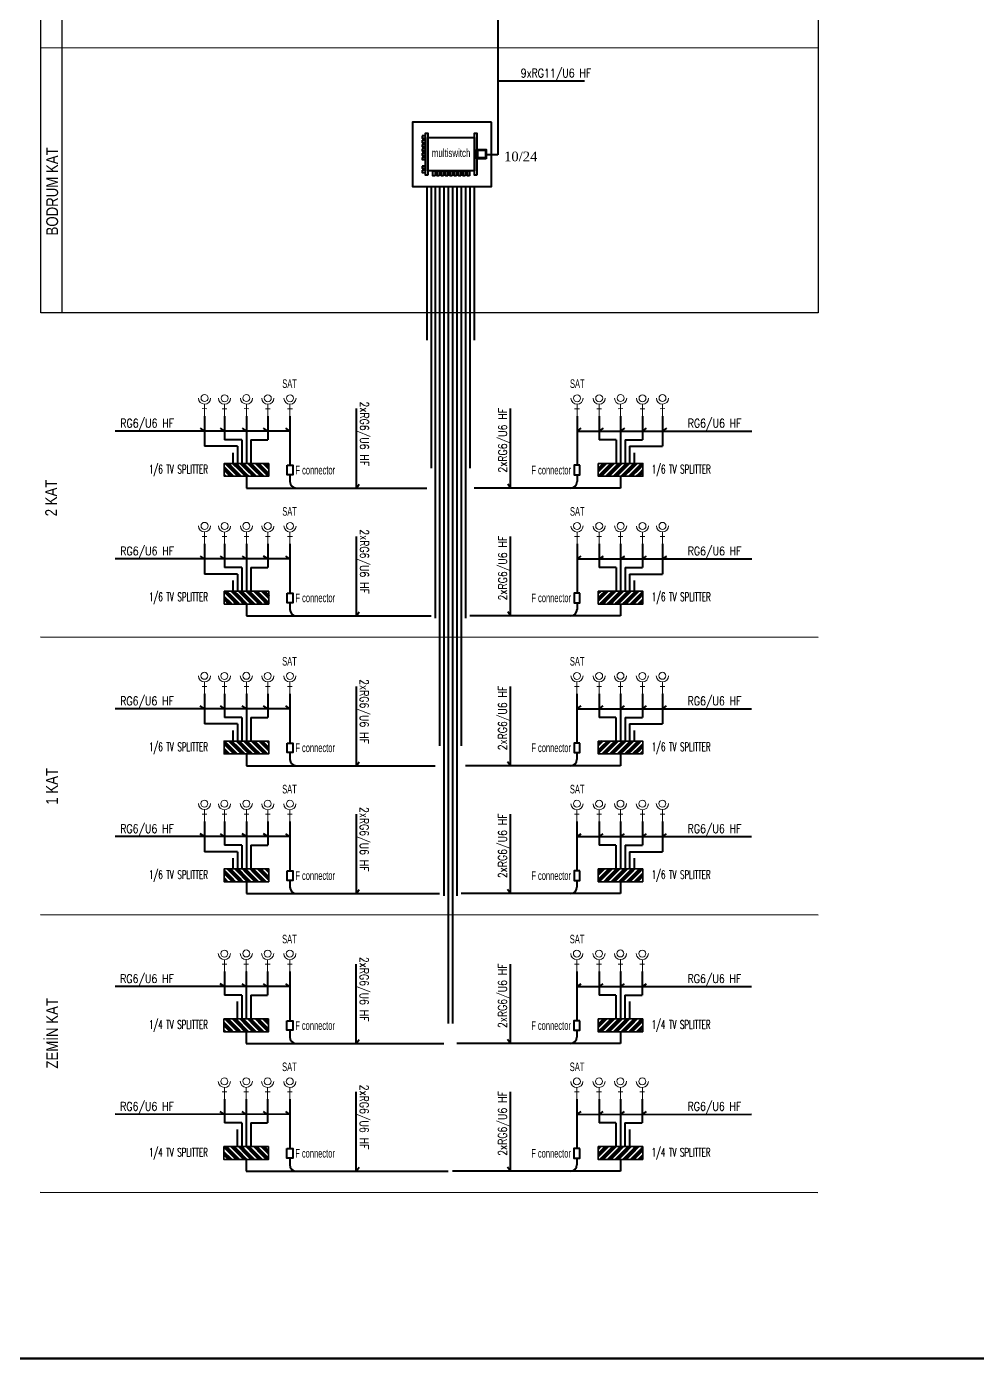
# Model space of a CAD drawing. Header units: millimetres. Extents: x 1852829 to 1882754, y -270850 to -231658.
# Drawn here: x 1874934 to 1876701, y -266245 to -263771 of the extents above; entities that cross this region are included whole.
import ezdxf
from ezdxf.enums import TextEntityAlignment as Align

# ---------------------------------------------------------------- set-up
doc = ezdxf.new("R2010")
doc.units = ezdxf.units.MM
doc.linetypes.add('CONTINOUS', pattern=[0])
doc.linetypes.add('CONTINU', pattern=[0])
for name, color, linetype, lineweight in [('((TV', 2, 'Continuous', 13), ('a_çerçeve_line', 7, 'Continuous', 50), ('Aydınlatma', 4, 'CONTINOUS', 35), ('Priz', 6, 'CONTINOUS', 40), ('Tv', 3, 'CONTINOUS', 40), ('yangın', 30, 'CONTINOUS', 40)]:
    doc.layers.add(name, color=color, linetype=linetype, lineweight=lineweight)
for name, color, linetype in [('ayd', 10, 'Continuous'), ('TV YAZI_', 7, 'Continuous'), ('TV_', 6, 'Continuous')]:
    doc.layers.add(name, color=color, linetype=linetype)
doc.styles.add('ARIAL', font='arial.ttf', dxfattribs={"width": 0.7})
doc.styles.add('E_OPTIMUM_TEXT', font='')
doc.styles.add('ERAY', font='romanstw.shx', dxfattribs={"width": 0.8, "height": 20})
doc.styles.add('ROMANS', font='arial.ttf', dxfattribs={"width": 0.7})
doc.styles.add('TROMANT', font='times.ttf', dxfattribs={"width": 0.75, "height": 15})
doc.styles.get('E_OPTIMUM_TEXT').set_extended_font_data('@Arial Unicode MS')

# ---------------------------------------------------------------- blocks, each defined once
blk = doc.blocks.new('TV')
blk.add_line((0, 0.2), (0, 0))
for points in [[(0.1, 0.2), (0.1, 0.2), (-0.1, 0.2), (-0.1, 0.2)], [(0, 0.2), (0, 0.2), (0, 0.2), (0, 0.2)]]:
    blk.add_lwpolyline(points)
blk = doc.blocks.new('ZayıfAkımPanosu')
at = {"layer": 'Priz'}
h = blk.add_hatch(dxfattribs=at)
h.set_pattern_fill('GOST_GROUND', color=256)
h.set_pattern_definition([(45, (-1866208.597, 256590.195), (14.142135624, 0), [20]), (45, (-1866205.597, 256590.195), (14.142135624, 0), [20]), (45, (-1866202.597, 256590.195), (14.142135624, 0), [20])])
h.paths.add_polyline_path([(11.9, 41.5), (-11.9, 41.5), (-11.9, -41.5), (11.9, -41.5)])
at = {"layer": 'Aydınlatma', "color": 2, "linetype": 'CONTINU'}
blk.add_lwpolyline([(-11.9, 41.5), (11.9, 41.5), (11.9, -41.5), (-11.9, -41.5)], close=True, dxfattribs=at)
blk.add_lwpolyline([(-11.9, 41.5), (11.9, 41.5), (11.9, -41.5), (-11.9, -41.5)], close=True, dxfattribs=at)
blk.add_lwpolyline([(-11.9, 41.5), (11.9, 41.5), (11.9, -41.5), (-11.9, -41.5)], close=True, dxfattribs=at)
blk.add_lwpolyline([(-11.9, 41.5), (11.9, 41.5), (11.9, -41.5), (-11.9, -41.5)], close=True, dxfattribs=at)
blk.add_lwpolyline([(-11.9, 41.5), (11.9, 41.5), (11.9, -41.5), (-11.9, -41.5)], close=True, dxfattribs=at)
at = {"layer": 'Aydınlatma', "color": 6, "linetype": 'CONTINU'}
blk.add_lwpolyline([(-11.9, 41.5), (11.9, 41.5), (11.9, -41.5), (-11.9, -41.5)], close=True, dxfattribs=at)

msp = doc.modelspace()

# ---------------------------------------------------------------- linework, layer by layer
at = {"layer": '((TV'}
for p, q in [((1875260.1, -264480.5), (1875268.9, -264480.6)), ((1875264.4, -264472.2), (1875264.4, -264480.6)), ((1875264.4, -264480.6), (1875264.4, -264494.2)), ((1875297.4, -264480.8), (1875306.1, -264480.8)), ((1875301.6, -264472.5), (1875301.6, -264480.8)), ((1875301.6, -264480.8), (1875301.6, -264494.5)), ((1875338.1, -264480.5), (1875346.8, -264480.6)), ((1875342.4, -264472.2), (1875342.3, -264480.6)), ((1875342.4, -264480.6), (1875342.4, -264494.2)), ((1875377.8, -264480.8), (1875386.5, -264480.8)), ((1875382.1, -264472.5), (1875382.1, -264480.8)), ((1875382.1, -264480.8), (1875382.1, -264494.5)), ((1875419, -264480.8), (1875427.8, -264480.8)), ((1875423.3, -264472.5), (1875423.3, -264480.8)), ((1875423.3, -264480.8), (1875423.3, -264494.5)), ((1875961.2, -264480.8), (1875952.5, -264480.8)), ((1875956.9, -264472.5), (1875957, -264480.8)), ((1875956.9, -264480.8), (1875956.9, -264494.5)), ((1876002.4, -264480.8), (1875993.7, -264480.8)), ((1875998.2, -264472.5), (1875998.2, -264480.8)), ((1875998.2, -264480.8), (1875998.2, -264494.5)), ((1876042.2, -264480.5), (1876033.5, -264480.6)), ((1876037.9, -264472.2), (1876037.9, -264480.6)), ((1876037.9, -264480.6), (1876037.9, -264494.2)), ((1876082.9, -264480.8), (1876074.2, -264480.8)), ((1876078.6, -264472.5), (1876078.7, -264480.8)), ((1876078.6, -264480.8), (1876078.6, -264494.5)), ((1876120.1, -264480.5), (1876111.4, -264480.6)), ((1876115.8, -264472.2), (1876115.9, -264480.6)), ((1876115.8, -264480.6), (1876115.8, -264494.2)), ((1875260.1, -264718), (1875268.9, -264718)), ((1875264.4, -264709.7), (1875264.4, -264718)), ((1875264.4, -264718), (1875264.4, -264731.7)), ((1875301.6, -264709.9), (1875301.6, -264718.2)), ((1875338.1, -264718), (1875346.8, -264718)), ((1875342.4, -264709.7), (1875342.3, -264718)), ((1875342.4, -264718), (1875342.4, -264731.7)), ((1875382.1, -264709.9), (1875382.1, -264718.2)), ((1875423.3, -264709.9), (1875423.3, -264718.2)), ((1875956.9, -264709.9), (1875957, -264718.2)), ((1875998.2, -264709.9), (1875998.2, -264718.2)), ((1876042.2, -264718), (1876033.5, -264718)), ((1876037.9, -264709.7), (1876037.9, -264718)), ((1876037.9, -264718), (1876037.9, -264731.7)), ((1876078.6, -264709.9), (1876078.7, -264718.2)), ((1876120.1, -264718), (1876111.4, -264718)), ((1876115.8, -264709.7), (1876115.9, -264718)), ((1876115.8, -264718), (1876115.8, -264731.7)), ((1875297.4, -264718.2), (1875306.1, -264718.3)), ((1875301.6, -264718.2), (1875301.6, -264731.9)), ((1875377.8, -264718.2), (1875386.5, -264718.3)), ((1875382.1, -264718.2), (1875382.1, -264731.9)), ((1875419, -264718.2), (1875427.8, -264718.3)), ((1875423.3, -264718.2), (1875423.3, -264731.9)), ((1875961.2, -264718.2), (1875952.5, -264718.3)), ((1875956.9, -264718.2), (1875956.9, -264731.9)), ((1876002.4, -264718.2), (1875993.7, -264718.3)), ((1875998.2, -264718.2), (1875998.2, -264731.9)), ((1876082.9, -264718.2), (1876074.2, -264718.3)), ((1876078.6, -264718.2), (1876078.6, -264731.9)), ((1875264.3, -264988.3), (1875264.2, -264996.6)), ((1875301.5, -264988.5), (1875301.4, -264996.8)), ((1875342.2, -264988.3), (1875342.2, -264996.6)), ((1875381.9, -264988.5), (1875381.9, -264996.8)), ((1875423.2, -264988.5), (1875423.1, -264996.8)), ((1875956.8, -264988.5), (1875956.8, -264996.8)), ((1875998, -264988.5), (1875998, -264996.8)), ((1876037.8, -264988.3), (1876037.8, -264996.6)), ((1876078.5, -264988.5), (1876078.5, -264996.8)), ((1876115.7, -264988.3), (1876115.7, -264996.6)), ((1875260, -264996.6), (1875268.7, -264996.6)), ((1875264.3, -264996.6), (1875264.3, -265010.3)), ((1875297.2, -264996.8), (1875305.9, -264996.9)), ((1875301.5, -264996.8), (1875301.5, -265010.5)), ((1875337.9, -264996.6), (1875346.6, -264996.6)), ((1875342.2, -264996.6), (1875342.2, -265010.3)), ((1875377.7, -264996.8), (1875386.4, -264996.9)), ((1875382, -264996.8), (1875382, -265010.5)), ((1875418.9, -264996.8), (1875427.6, -264996.9)), ((1875423.2, -264996.8), (1875423.2, -265010.5)), ((1875961.1, -264996.8), (1875952.3, -264996.9)), ((1875956.8, -264996.8), (1875956.8, -265010.5)), ((1876002.3, -264996.8), (1875993.6, -264996.9)), ((1875998, -264996.8), (1875998, -265010.5)), ((1876042, -264996.6), (1876033.3, -264996.6)), ((1876037.7, -264996.6), (1876037.7, -265010.3)), ((1876082.8, -264996.8), (1876074, -264996.9)), ((1876078.5, -264996.8), (1876078.5, -265010.5)), ((1876120, -264996.6), (1876111.2, -264996.6)), ((1876115.7, -264996.6), (1876115.7, -265010.3)), ((1875260, -265234), (1875268.7, -265234.1)), ((1875264.3, -265225.7), (1875264.2, -265234)), ((1875264.3, -265234), (1875264.3, -265247.7)), ((1875297.2, -265234.3), (1875305.9, -265234.3)), ((1875301.5, -265226), (1875301.4, -265234.3)), ((1875301.5, -265234.3), (1875301.5, -265248)), ((1875337.9, -265234), (1875346.6, -265234.1)), ((1875342.2, -265225.7), (1875342.2, -265234)), ((1875342.2, -265234), (1875342.2, -265247.7)), ((1875377.7, -265234.3), (1875386.4, -265234.3)), ((1875381.9, -265226), (1875381.9, -265234.3)), ((1875382, -265234.3), (1875382, -265248)), ((1875418.9, -265234.3), (1875427.6, -265234.3)), ((1875423.2, -265226), (1875423.1, -265234.3)), ((1875423.2, -265234.3), (1875423.2, -265248)), ((1875961.1, -265234.3), (1875952.3, -265234.3)), ((1875956.8, -265226), (1875956.8, -265234.3)), ((1875956.8, -265234.3), (1875956.8, -265248)), ((1876002.3, -265234.3), (1875993.6, -265234.3)), ((1875998, -265226), (1875998, -265234.3)), ((1875998, -265234.3), (1875998, -265248)), ((1876042, -265234), (1876033.3, -265234.1)), ((1876037.7, -265234), (1876037.7, -265247.7)), ((1876037.8, -265225.7), (1876037.8, -265234)), ((1876082.8, -265234.3), (1876074, -265234.3)), ((1876078.5, -265226), (1876078.5, -265234.3)), ((1876078.5, -265234.3), (1876078.5, -265248)), ((1876120, -265234), (1876111.2, -265234.1)), ((1876115.7, -265225.7), (1876115.7, -265234)), ((1876115.7, -265234), (1876115.7, -265247.7)), ((1875301.3, -265504.6), (1875301.3, -265512.9)), ((1875342, -265504.3), (1875342, -265512.6)), ((1875381.8, -265504.6), (1875381.8, -265512.9)), ((1875423, -265504.6), (1875423, -265512.9)), ((1875956.6, -265504.6), (1875956.7, -265512.9)), ((1875997.9, -265504.6), (1875997.9, -265512.9)), ((1876037.6, -265504.3), (1876037.6, -265512.6)), ((1876078.3, -265504.6), (1876078.4, -265512.9)), ((1875297, -265512.9), (1875305.8, -265512.9)), ((1875301.3, -265512.9), (1875301.3, -265526.6)), ((1875337.8, -265512.6), (1875346.5, -265512.7)), ((1875342.1, -265512.6), (1875342.1, -265526.3)), ((1875377.5, -265512.9), (1875386.2, -265512.9)), ((1875381.8, -265512.9), (1875381.8, -265526.6)), ((1875418.7, -265512.9), (1875427.5, -265512.9)), ((1875423, -265512.9), (1875423, -265526.6)), ((1875960.9, -265512.9), (1875952.2, -265512.9)), ((1875956.6, -265512.9), (1875956.6, -265526.6)), ((1876002.1, -265512.9), (1875993.4, -265512.9)), ((1875997.8, -265512.9), (1875997.8, -265526.6)), ((1876041.9, -265512.6), (1876033.2, -265512.7)), ((1876037.6, -265512.6), (1876037.6, -265526.3)), ((1876082.6, -265512.9), (1876073.9, -265512.9)), ((1876078.3, -265512.9), (1876078.3, -265526.6)), ((1875297, -265750.3), (1875305.8, -265750.3)), ((1875301.3, -265742), (1875301.3, -265750.3)), ((1875301.3, -265750.3), (1875301.3, -265764)), ((1875337.8, -265750.1), (1875346.5, -265750.1)), ((1875342, -265741.8), (1875342, -265750.1)), ((1875342.1, -265750.1), (1875342.1, -265763.8)), ((1875377.5, -265750.3), (1875386.2, -265750.3)), ((1875381.8, -265742), (1875381.8, -265750.3)), ((1875381.8, -265750.3), (1875381.8, -265764)), ((1875418.7, -265750.3), (1875427.5, -265750.3)), ((1875423, -265742), (1875423, -265750.3)), ((1875423, -265750.3), (1875423, -265764)), ((1875960.9, -265750.3), (1875952.2, -265750.3)), ((1875956.6, -265742), (1875956.7, -265750.3)), ((1875956.6, -265750.3), (1875956.6, -265764)), ((1876002.1, -265750.3), (1875993.4, -265750.3)), ((1875997.8, -265750.3), (1875997.8, -265764)), ((1875997.9, -265742), (1875997.9, -265750.3)), ((1876041.9, -265750.1), (1876033.2, -265750.1)), ((1876037.6, -265741.8), (1876037.6, -265750.1)), ((1876037.6, -265750.1), (1876037.6, -265763.8)), ((1876082.6, -265750.3), (1876073.9, -265750.3)), ((1876078.3, -265742), (1876078.4, -265750.3)), ((1876078.3, -265750.3), (1876078.3, -265764))]:
    msp.add_line(p, q, dxfattribs=at)
for centre in [(1875264.5, -264460.9), (1875301.7, -264461.2), (1875342.4, -264460.9), (1875382.1, -264461.2), (1875423.4, -264461.2), (1875956.9, -264461.2), (1875998.1, -264461.2), (1876037.9, -264460.9), (1876078.6, -264461.2), (1876115.8, -264460.9), (1875264.5, -264698.4), (1875301.7, -264698.6), (1875342.4, -264698.4), (1875382.1, -264698.6), (1875423.4, -264698.6), (1875956.9, -264698.6), (1875998.1, -264698.6), (1876037.9, -264698.4), (1876078.6, -264698.6), (1876115.8, -264698.4), (1875264.3, -264977), (1875301.5, -264977.2), (1875342.2, -264977), (1875382, -264977.2), (1875423.2, -264977.2), (1875956.8, -264977.2), (1875998, -264977.2), (1876037.7, -264977), (1876078.4, -264977.2), (1876115.6, -264977), (1875264.3, -265214.4), (1875301.5, -265214.7), (1875342.2, -265214.4), (1875382, -265214.7), (1875423.2, -265214.7), (1875956.8, -265214.7), (1875998, -265214.7), (1876037.7, -265214.4), (1876078.4, -265214.7), (1876115.6, -265214.4), (1875301.4, -265493.3), (1875342.1, -265493), (1875381.8, -265493.3), (1875423, -265493.3), (1875956.6, -265493.3), (1875997.8, -265493.3), (1876037.6, -265493), (1876078.3, -265493.3), (1875301.4, -265730.7), (1875342.1, -265730.5), (1875381.8, -265730.7), (1875423, -265730.7), (1875956.6, -265730.7), (1875997.8, -265730.7), (1876037.6, -265730.5), (1876078.3, -265730.7)]:
    msp.add_circle(centre, 6.48, dxfattribs=at)
for centre, start, end in [((1875264.5, -264460.9), 179.8144, 359.8144), ((1875301.7, -264461.2), 179.8144, 359.8144), ((1875342.4, -264460.9), 179.8144, 359.8144), ((1875382.1, -264461.2), 179.8144, 359.8144), ((1875423.4, -264461.2), 179.8144, 359.8144), ((1875956.9, -264461.2), 180.1856, 0.1856), ((1875998.1, -264461.2), 180.1856, 0.1856), ((1876037.9, -264460.9), 180.1856, 0.1856), ((1876078.6, -264461.2), 180.1856, 0.1856), ((1876115.8, -264460.9), 180.1856, 0.1856), ((1875264.5, -264698.4), 179.8144, 359.8144), ((1875301.7, -264698.6), 179.8144, 359.8144), ((1875342.4, -264698.4), 179.8144, 359.8144), ((1875382.1, -264698.6), 179.8144, 359.8144), ((1875423.4, -264698.6), 179.8144, 359.8144), ((1875956.9, -264698.6), 180.1856, 0.1856), ((1875998.1, -264698.6), 180.1856, 0.1856), ((1876037.9, -264698.4), 180.1856, 0.1856), ((1876078.6, -264698.6), 180.1856, 0.1856), ((1876115.8, -264698.4), 180.1856, 0.1856), ((1875264.3, -264977), 179.8144, 359.8144), ((1875301.5, -264977.2), 179.8144, 359.8144), ((1875342.2, -264977), 179.8144, 359.8144), ((1875382, -264977.2), 179.8144, 359.8144), ((1875423.2, -264977.2), 179.8144, 359.8144), ((1875956.8, -264977.2), 180.1856, 0.1856), ((1875998, -264977.2), 180.1856, 0.1856), ((1876037.7, -264977), 180.1856, 0.1856), ((1876078.4, -264977.2), 180.1856, 0.1856), ((1876115.6, -264977), 180.1856, 0.1856), ((1875264.3, -265214.4), 179.8144, 359.8144), ((1875301.5, -265214.7), 179.8144, 359.8144), ((1875342.2, -265214.4), 179.8144, 359.8144), ((1875382, -265214.7), 179.8144, 359.8144), ((1875423.2, -265214.7), 179.8144, 359.8144), ((1875956.8, -265214.7), 180.1856, 0.1856), ((1875998, -265214.7), 180.1856, 0.1856), ((1876037.7, -265214.4), 180.1856, 0.1856), ((1876078.4, -265214.7), 180.1856, 0.1856), ((1876115.6, -265214.4), 180.1856, 0.1856), ((1875301.4, -265493.3), 179.8144, 359.8144), ((1875342.1, -265493), 179.8144, 359.8144), ((1875381.8, -265493.3), 179.8144, 359.8144), ((1875423, -265493.3), 179.8144, 359.8144), ((1875956.6, -265493.3), 180.1856, 0.1856), ((1875997.8, -265493.3), 180.1856, 0.1856), ((1876037.6, -265493), 180.1856, 0.1856), ((1876078.3, -265493.3), 180.1856, 0.1856), ((1875301.4, -265730.7), 179.8144, 359.8144), ((1875342.1, -265730.5), 179.8144, 359.8144), ((1875381.8, -265730.7), 179.8144, 359.8144), ((1875423, -265730.7), 179.8144, 359.8144), ((1875956.6, -265730.7), 180.1856, 0.1856), ((1875997.8, -265730.7), 180.1856, 0.1856), ((1876037.6, -265730.5), 180.1856, 0.1856), ((1876078.3, -265730.7), 180.1856, 0.1856)]:
    msp.add_arc(centre, 11.3, start, end, dxfattribs=at)
at = {"layer": 'a_çerçeve_line'}
msp.add_line((1881744.5, -266245.4), (1872212.8, -266245.4), dxfattribs=at)
at = {"layer": 'ayd', "color": 8}
for points in [[(1874960, -261589.5), (1876404.9, -261589.5), (1876404.9, -264302.7), (1874960, -264302.7), (1874960, -261589.5)], [(1875000, -264301.7), (1875000, -261589.4)], [(1874958.8, -263809.4), (1876404.5, -263809.9)], [(1874959.3, -264904.7), (1876404.9, -264905.2)], [(1874959.3, -265420.8), (1876404.9, -265421.3)], [(1874958.8, -265936.8), (1876404.5, -265937.3)]]:
    msp.add_lwpolyline(points, dxfattribs=at)
at = {"layer": 'Tv'}
for p, q in [((1875809.4, -262155.4), (1875809.4, -264009)), ((1875809.4, -264009), (1875788.3, -264009))]:
    msp.add_line(p, q, dxfattribs=at)
at = {"layer": 'Tv', "color": 2, "linetype": 'Continuous'}
for p, q in [((1875809.4, -263871.7), (1875971.1, -263871.7)), ((1875546.9, -264628.2), (1875546.9, -264480.5)), ((1875833.4, -264628.2), (1875833.4, -264480.5)), ((1875264.3, -264522.4), (1875256.7, -264517.1)), ((1875301.7, -264522.4), (1875294, -264517.1)), ((1875342.4, -264522.4), (1875334.8, -264517.1)), ((1875382, -264522.4), (1875374.3, -264517.1)), ((1875423.3, -264522.4), (1875415.7, -264517.1)), ((1875956.9, -264522.4), (1875964.6, -264517.1)), ((1875998.2, -264522.4), (1876005.9, -264517.1)), ((1876037.8, -264522.4), (1876045.5, -264517.1)), ((1876078.5, -264522.4), (1876086.2, -264517.1)), ((1876115.9, -264522.4), (1876123.6, -264517.1)), ((1875423.3, -264522.4), (1875098.6, -264522.4)), ((1875956.9, -264522.4), (1876281.7, -264522.4)), ((1875546.8, -264628.3), (1875552.2, -264620.6)), ((1875833.4, -264628.3), (1875828, -264620.6)), ((1875546.9, -264865.7), (1875546.9, -264718)), ((1875833.4, -264865.7), (1875833.4, -264718)), ((1875423.3, -264759.9), (1875098.6, -264759.8)), ((1875264.3, -264759.9), (1875256.7, -264754.5)), ((1875301.7, -264759.9), (1875294, -264754.5)), ((1875342.4, -264759.9), (1875334.8, -264754.5)), ((1875382, -264759.9), (1875374.3, -264754.5)), ((1875423.3, -264759.9), (1875415.7, -264754.5)), ((1875956.9, -264759.9), (1875964.6, -264754.5)), ((1875956.9, -264759.9), (1876281.7, -264759.8)), ((1875998.2, -264759.9), (1876005.9, -264754.5)), ((1876037.8, -264759.9), (1876045.5, -264754.5)), ((1876078.5, -264759.9), (1876086.2, -264754.5)), ((1876115.9, -264759.9), (1876123.6, -264754.5)), ((1875546.8, -264865.7), (1875552.2, -264858)), ((1875833.4, -264865.7), (1875828, -264858)), ((1875546.7, -265144.3), (1875546.7, -264996.6)), ((1875833.2, -265144.3), (1875833.2, -264996.6)), ((1875423.2, -265038.5), (1875098.4, -265038.4)), ((1875264.2, -265038.5), (1875256.5, -265033.1)), ((1875301.6, -265038.5), (1875293.9, -265033.1)), ((1875342.3, -265038.5), (1875334.6, -265033.1)), ((1875381.9, -265038.5), (1875374.2, -265033.1)), ((1875423.2, -265038.5), (1875415.5, -265033.1)), ((1875956.8, -265038.5), (1875964.5, -265033.1)), ((1875956.8, -265038.5), (1876281.5, -265038.4)), ((1875998.1, -265038.5), (1876005.8, -265033.1)), ((1876037.7, -265038.5), (1876045.3, -265033.1)), ((1876078.4, -265038.5), (1876086.1, -265033.1)), ((1876115.8, -265038.5), (1876123.4, -265033.1)), ((1875546.7, -265144.3), (1875552.1, -265136.6)), ((1875833.3, -265144.3), (1875827.9, -265136.6)), ((1875546.7, -265381.7), (1875546.7, -265234)), ((1875833.2, -265381.7), (1875833.2, -265234)), ((1875423.2, -265275.9), (1875098.4, -265275.9)), ((1875264.2, -265275.9), (1875256.5, -265270.5)), ((1875301.6, -265275.9), (1875293.9, -265270.5)), ((1875342.3, -265275.9), (1875334.6, -265270.5)), ((1875381.9, -265275.9), (1875374.2, -265270.5)), ((1875423.2, -265275.9), (1875415.5, -265270.5)), ((1875956.8, -265275.9), (1875964.5, -265270.5)), ((1875956.8, -265275.9), (1876281.5, -265275.9)), ((1875998.1, -265275.9), (1876005.8, -265270.5)), ((1876037.7, -265275.9), (1876045.3, -265270.5)), ((1876078.4, -265275.9), (1876086.1, -265270.5)), ((1876115.8, -265275.9), (1876123.4, -265270.5)), ((1875546.7, -265381.8), (1875552.1, -265374.1)), ((1875833.3, -265381.8), (1875827.9, -265374.1)), ((1875546.6, -265660.3), (1875546.6, -265512.6)), ((1875833.1, -265660.3), (1875833.1, -265512.6)), ((1875423, -265554.5), (1875098.3, -265554.5)), ((1875301.4, -265554.5), (1875293.7, -265549.1)), ((1875342.1, -265554.5), (1875334.5, -265549.1)), ((1875381.7, -265554.5), (1875374, -265549.1)), ((1875423, -265554.5), (1875415.3, -265549.1)), ((1875956.6, -265554.5), (1875964.3, -265549.1)), ((1875956.6, -265554.5), (1876281.4, -265554.5)), ((1875997.9, -265554.5), (1876005.6, -265549.1)), ((1876037.5, -265554.5), (1876045.2, -265549.1)), ((1876078.2, -265554.5), (1876085.9, -265549.1)), ((1875546.5, -265660.4), (1875551.9, -265652.7)), ((1875833.1, -265660.4), (1875827.7, -265652.7)), ((1875546.6, -265897.8), (1875546.6, -265750.1)), ((1875833.1, -265897.8), (1875833.1, -265750.1)), ((1875423, -265792), (1875098.3, -265791.9)), ((1875301.4, -265792), (1875293.7, -265786.6)), ((1875342.1, -265792), (1875334.5, -265786.6)), ((1875381.7, -265792), (1875374, -265786.6)), ((1875423, -265792), (1875415.3, -265786.6)), ((1875956.6, -265792), (1875964.3, -265786.6)), ((1875956.6, -265792), (1876281.4, -265791.9)), ((1875997.9, -265792), (1876005.6, -265786.6)), ((1876037.5, -265792), (1876045.2, -265786.6)), ((1876078.2, -265792), (1876085.9, -265786.6)), ((1875546.5, -265897.8), (1875551.9, -265890.1)), ((1875833.1, -265897.8), (1875827.7, -265890.1))]:
    msp.add_line(p, q, dxfattribs=at)
at = {"layer": 'Tv', "color": 6, "linetype": 'Continuous'}
for p, q in [((1875677.5, -264067.3), (1875677.5, -264353.6)), ((1875685.5, -264067.3), (1875685.5, -264591)), ((1875693.5, -264067.3), (1875693.5, -264869.6)), ((1875701.5, -264067.3), (1875701.5, -265107.1)), ((1875709.5, -264067.3), (1875709.5, -265385.7)), ((1875717.5, -264067.3), (1875717.5, -265623.1)), ((1875725.5, -264067.3), (1875725.5, -265623.1)), ((1875733.5, -264067.3), (1875733.5, -265385.7)), ((1875741.5, -264067.3), (1875741.5, -265107.1)), ((1875749.5, -264067.3), (1875749.5, -264869.6)), ((1875757.5, -264067.3), (1875757.5, -264591)), ((1875765.5, -264067.3), (1875765.5, -264353.6)), ((1875264.3, -264494.5), (1875264.3, -264550.4)), ((1875301.7, -264494.5), (1875301.7, -264538.4)), ((1875342.4, -264494.5), (1875342.4, -264582.4)), ((1875382, -264494.5), (1875382, -264538.4)), ((1875423.3, -264494.5), (1875423.3, -264585.8)), ((1875956.9, -264494.5), (1875956.9, -264585.8)), ((1875998.2, -264494.5), (1875998.2, -264538.4)), ((1876037.8, -264494.5), (1876037.8, -264582.4)), ((1876078.5, -264494.5), (1876078.5, -264538.4)), ((1876115.9, -264494.5), (1876115.9, -264550.4)), ((1875334, -264538.4), (1875301.7, -264538.4)), ((1875334, -264538.4), (1875334, -264582.4)), ((1875350.8, -264538.4), (1875350.8, -264582.4)), ((1875350.8, -264538.4), (1875382, -264538.4)), ((1876029.4, -264538.4), (1875998.2, -264538.4)), ((1876029.4, -264538.4), (1876029.4, -264582.4)), ((1876046.2, -264538.4), (1876046.2, -264582.4)), ((1876046.2, -264538.4), (1876078.5, -264538.4)), ((1875325.6, -264550.4), (1875264.3, -264550.4)), ((1875317.2, -264562.4), (1875317.2, -264582.4)), ((1875325.6, -264550.4), (1875325.6, -264582.4)), ((1876054.6, -264550.4), (1876054.6, -264582.4)), ((1876054.6, -264550.4), (1876115.9, -264550.4)), ((1876063, -264562.4), (1876063, -264582.4)), ((1875342.4, -264606.2), (1875342.4, -264628.2)), ((1875423.3, -264603.7), (1875423.3, -264616.2)), ((1875956.9, -264603.7), (1875956.9, -264616.2)), ((1876037.8, -264606.2), (1876037.8, -264628.2)), ((1875342.4, -264628.2), (1875677.5, -264628.2)), ((1876037.8, -264628.2), (1875765.5, -264628.2)), ((1875264.3, -264731.9), (1875264.3, -264787.9)), ((1875301.7, -264731.9), (1875301.7, -264775.9)), ((1875342.4, -264731.9), (1875342.4, -264819.9)), ((1875382, -264731.9), (1875382, -264775.9)), ((1875423.3, -264731.9), (1875423.3, -264823.3)), ((1875956.9, -264731.9), (1875956.9, -264823.3)), ((1875998.2, -264731.9), (1875998.2, -264775.9)), ((1876037.8, -264731.9), (1876037.8, -264819.9)), ((1876078.5, -264731.9), (1876078.5, -264775.9)), ((1876115.9, -264731.9), (1876115.9, -264787.9)), ((1875325.6, -264787.9), (1875264.3, -264787.9)), ((1875334, -264775.9), (1875301.7, -264775.9)), ((1875325.6, -264787.9), (1875325.6, -264819.9)), ((1875334, -264775.9), (1875334, -264819.9)), ((1875350.8, -264775.9), (1875350.8, -264819.9)), ((1875350.8, -264775.9), (1875382, -264775.9)), ((1876029.4, -264775.9), (1875998.2, -264775.9)), ((1876029.4, -264775.9), (1876029.4, -264819.9)), ((1876046.2, -264775.9), (1876046.2, -264819.9)), ((1876046.2, -264775.9), (1876078.5, -264775.9)), ((1876054.6, -264787.9), (1876054.6, -264819.9)), ((1876054.6, -264787.9), (1876115.9, -264787.9)), ((1875317.2, -264799.9), (1875317.2, -264819.9)), ((1876063, -264799.9), (1876063, -264819.9)), ((1875423.3, -264841.2), (1875423.3, -264853.7)), ((1875956.9, -264841.2), (1875956.9, -264853.7)), ((1875342.4, -264843.6), (1875342.4, -264865.7)), ((1875342.4, -264865.7), (1875685.5, -264865.7)), ((1876037.8, -264865.7), (1875757.5, -264865.7)), ((1876037.8, -264843.6), (1876037.8, -264865.7)), ((1875264.2, -265010.5), (1875264.2, -265066.5)), ((1875301.6, -265010.5), (1875301.6, -265054.5)), ((1875342.3, -265010.5), (1875342.3, -265098.5)), ((1875381.9, -265010.5), (1875381.9, -265054.5)), ((1875423.2, -265010.5), (1875423.2, -265101.9)), ((1875956.8, -265010.5), (1875956.8, -265101.9)), ((1875998.1, -265010.5), (1875998.1, -265054.5)), ((1876037.7, -265010.5), (1876037.7, -265098.5)), ((1876078.4, -265010.5), (1876078.4, -265054.5)), ((1876115.8, -265010.5), (1876115.8, -265066.5)), ((1875333.9, -265054.5), (1875301.6, -265054.5)), ((1875333.9, -265054.5), (1875333.9, -265098.5)), ((1875350.7, -265054.5), (1875350.7, -265098.5)), ((1875350.7, -265054.5), (1875381.9, -265054.5)), ((1876029.3, -265054.5), (1875998.1, -265054.5)), ((1876029.3, -265054.5), (1876029.3, -265098.5)), ((1876046.1, -265054.5), (1876046.1, -265098.5)), ((1876046.1, -265054.5), (1876078.4, -265054.5)), ((1875325.5, -265066.5), (1875264.2, -265066.5)), ((1875317.1, -265078.5), (1875317.1, -265098.5)), ((1875325.5, -265066.5), (1875325.5, -265098.5)), ((1876054.5, -265066.5), (1876054.5, -265098.5)), ((1876054.5, -265066.5), (1876115.8, -265066.5)), ((1876062.9, -265078.5), (1876062.9, -265098.5)), ((1875342.3, -265122.2), (1875342.3, -265144.3)), ((1875423.2, -265119.8), (1875423.2, -265132.3)), ((1875956.8, -265119.8), (1875956.8, -265132.3)), ((1876037.7, -265122.2), (1876037.7, -265144.3)), ((1875342.3, -265144.3), (1875693.5, -265144.3)), ((1876037.7, -265144.3), (1875749.5, -265144.3)), ((1875264.2, -265248), (1875264.2, -265303.9)), ((1875301.6, -265248), (1875301.6, -265291.9)), ((1875342.3, -265248), (1875342.3, -265335.9)), ((1875381.9, -265248), (1875381.9, -265291.9)), ((1875423.2, -265248), (1875423.2, -265339.3)), ((1875956.8, -265248), (1875956.8, -265339.3)), ((1875998.1, -265248), (1875998.1, -265291.9)), ((1876037.7, -265248), (1876037.7, -265335.9)), ((1876078.4, -265248), (1876078.4, -265291.9)), ((1876115.8, -265248), (1876115.8, -265303.9)), ((1875325.5, -265303.9), (1875264.2, -265303.9)), ((1875333.9, -265291.9), (1875301.6, -265291.9)), ((1875325.5, -265303.9), (1875325.5, -265335.9)), ((1875333.9, -265291.9), (1875333.9, -265335.9)), ((1875350.7, -265291.9), (1875350.7, -265335.9)), ((1875350.7, -265291.9), (1875381.9, -265291.9)), ((1876029.3, -265291.9), (1875998.1, -265291.9)), ((1876029.3, -265291.9), (1876029.3, -265335.9)), ((1876046.1, -265291.9), (1876046.1, -265335.9)), ((1876046.1, -265291.9), (1876078.4, -265291.9)), ((1876054.5, -265303.9), (1876054.5, -265335.9)), ((1876054.5, -265303.9), (1876115.8, -265303.9)), ((1875317.1, -265315.9), (1875317.1, -265335.9)), ((1876062.9, -265315.9), (1876062.9, -265335.9)), ((1875342.3, -265359.7), (1875342.3, -265381.7)), ((1875423.2, -265357.2), (1875423.2, -265369.7)), ((1875956.8, -265357.2), (1875956.8, -265369.7)), ((1876037.7, -265359.7), (1876037.7, -265381.7)), ((1875342.3, -265381.7), (1875701.5, -265381.7)), ((1876037.7, -265381.7), (1875741.5, -265381.7)), ((1875301.4, -265526.6), (1875301.4, -265570.5)), ((1875342.1, -265526.6), (1875342.1, -265614.5)), ((1875381.7, -265526.6), (1875381.7, -265570.5)), ((1875423, -265526.6), (1875423, -265617.9)), ((1875956.6, -265526.6), (1875956.6, -265617.9)), ((1875997.9, -265526.6), (1875997.9, -265570.5)), ((1876037.5, -265526.6), (1876037.5, -265614.5)), ((1876078.2, -265526.6), (1876078.2, -265570.5)), ((1875333.7, -265570.5), (1875301.4, -265570.5)), ((1875325.3, -265582.5), (1875325.3, -265614.5)), ((1875333.7, -265570.5), (1875333.7, -265614.5)), ((1875350.5, -265570.5), (1875350.5, -265614.5)), ((1875350.5, -265570.5), (1875381.7, -265570.5)), ((1876029.1, -265570.5), (1875997.9, -265570.5)), ((1876029.1, -265570.5), (1876029.1, -265614.5)), ((1876045.9, -265570.5), (1876045.9, -265614.5)), ((1876045.9, -265570.5), (1876078.2, -265570.5)), ((1876054.3, -265582.5), (1876054.3, -265614.5)), ((1875342.1, -265638.3), (1875342.1, -265660.3)), ((1875423, -265635.8), (1875423, -265648.3)), ((1875956.6, -265635.8), (1875956.6, -265648.3)), ((1876037.5, -265638.3), (1876037.5, -265660.3)), ((1875342.1, -265660.3), (1875709.5, -265660.3)), ((1876037.5, -265660.3), (1875733.5, -265660.3)), ((1875301.4, -265764), (1875301.4, -265808)), ((1875342.1, -265764), (1875342.1, -265852)), ((1875381.7, -265764), (1875381.7, -265808)), ((1875423, -265764), (1875423, -265855.4)), ((1875956.6, -265764), (1875956.6, -265855.4)), ((1875997.9, -265764), (1875997.9, -265808)), ((1876037.5, -265764), (1876037.5, -265852)), ((1876078.2, -265764), (1876078.2, -265808)), ((1875333.7, -265808), (1875301.4, -265808)), ((1875325.3, -265820), (1875325.3, -265852)), ((1875333.7, -265808), (1875333.7, -265852)), ((1875350.5, -265808), (1875350.5, -265852)), ((1875350.5, -265808), (1875381.7, -265808)), ((1876029.1, -265808), (1875997.9, -265808)), ((1876029.1, -265808), (1876029.1, -265852)), ((1876045.9, -265808), (1876045.9, -265852)), ((1876045.9, -265808), (1876078.2, -265808)), ((1876054.3, -265820), (1876054.3, -265852)), ((1875342.1, -265875.7), (1875342.1, -265897.7)), ((1875423, -265873.3), (1875423, -265885.7)), ((1875956.6, -265873.3), (1875956.6, -265885.7)), ((1876037.5, -265875.7), (1876037.5, -265897.7)), ((1875342.1, -265897.7), (1875717.5, -265897.7)), ((1876037.5, -265897.7), (1875725.5, -265897.7))]:
    msp.add_line(p, q, dxfattribs=at)
at = {"layer": 'Tv', "color": 4, "linetype": 'Continuous'}
msp.add_lwpolyline([(1875797.8, -263948.4), (1875651, -263948.4), (1875651, -264068), (1875797.8, -264068)], close=True, dxfattribs=at)
at = {"layer": 'Tv', "color": 6}
for points in [[(1875669.2, -263973.9), (1875669.2, -263977.7), (1875675, -263977.7), (1875675, -263973.9)], [(1875669.2, -263981.9), (1875669.2, -263985.7), (1875675, -263985.7), (1875675, -263981.9)], [(1875669.2, -263989.9), (1875669.2, -263993.6), (1875675, -263993.6), (1875675, -263989.9)], [(1875669.2, -263997.8), (1875669.2, -264001.6), (1875675, -264001.6), (1875675, -263997.8)], [(1875788.3, -264016.4), (1875770.9, -264016.4), (1875770.9, -263998.7), (1875788.3, -263998.7)], [(1875786.6, -264014.7), (1875772.5, -264014.7), (1875772.5, -264000.3), (1875786.6, -264000.3)], [(1875669.2, -264005.8), (1875669.2, -264009.6), (1875675, -264009.6), (1875675, -264005.8)], [(1875669.2, -264013.8), (1875669.2, -264017.6), (1875675, -264017.6), (1875675, -264013.8)], [(1875669.2, -264029.8), (1875669.2, -264033.5), (1875675, -264033.5), (1875675, -264029.8)], [(1875669.2, -264037.7), (1875669.2, -264041.5), (1875675, -264041.5), (1875675, -264037.7)], [(1875692.9, -264048.2), (1875689.1, -264048.2), (1875689.1, -264038.4), (1875692.9, -264038.4)], [(1875700.9, -264048.2), (1875697.1, -264048.2), (1875697.1, -264038.4), (1875700.9, -264038.4)], [(1875708.9, -264048.2), (1875705.1, -264048.2), (1875705.1, -264038.4), (1875708.9, -264038.4)], [(1875716.9, -264048.2), (1875713.1, -264048.2), (1875713.1, -264038.4), (1875716.9, -264038.4)], [(1875724.8, -264048.2), (1875721.1, -264048.2), (1875721.1, -264038.4), (1875724.8, -264038.4)], [(1875732.8, -264048.2), (1875729, -264048.2), (1875729, -264038.4), (1875732.8, -264038.4)], [(1875740.8, -264048.2), (1875737, -264048.2), (1875737, -264038.4), (1875740.8, -264038.4)], [(1875748.8, -264048.2), (1875745, -264048.2), (1875745, -264038.4), (1875748.8, -264038.4)], [(1875756.8, -264048.2), (1875753, -264048.2), (1875753, -264038.4), (1875756.8, -264038.4)]]:
    msp.add_lwpolyline(points, close=True, dxfattribs=at)
at = {"layer": 'Tv', "color": 4}
for points in [[(1875679.5, -264046.9), (1875675, -264046.9), (1875675, -263968.5), (1875679.5, -263968.5)], [(1875770.9, -264046.9), (1875766.4, -264046.9), (1875766.4, -263968.5), (1875770.9, -263968.5)], [(1875766.4, -264038.4), (1875679.5, -264038.4), (1875679.5, -263977), (1875766.4, -263977)]]:
    msp.add_lwpolyline(points, close=True, dxfattribs=at)
at = {"layer": 'Tv'}
for points in [[(1875417.9, -264585.8), (1875428.8, -264585.8), (1875428.8, -264603.7), (1875417.9, -264603.7)], [(1875962.3, -264585.8), (1875951.5, -264585.8), (1875951.5, -264603.7), (1875962.3, -264603.7)], [(1875417.9, -264823.3), (1875428.8, -264823.3), (1875428.8, -264841.2), (1875417.9, -264841.2)], [(1875962.3, -264823.3), (1875951.5, -264823.3), (1875951.5, -264841.2), (1875962.3, -264841.2)], [(1875417.8, -265101.9), (1875428.7, -265101.9), (1875428.7, -265119.8), (1875417.8, -265119.8)], [(1875962.2, -265101.9), (1875951.3, -265101.9), (1875951.3, -265119.8), (1875962.2, -265119.8)], [(1875417.8, -265339.3), (1875428.7, -265339.3), (1875428.7, -265357.2), (1875417.8, -265357.2)], [(1875962.2, -265339.3), (1875951.3, -265339.3), (1875951.3, -265357.2), (1875962.2, -265357.2)], [(1875417.6, -265617.9), (1875428.5, -265617.9), (1875428.5, -265635.8), (1875417.6, -265635.8)], [(1875962, -265617.9), (1875951.1, -265617.9), (1875951.1, -265635.8), (1875962, -265635.8)], [(1875417.6, -265855.4), (1875428.5, -265855.4), (1875428.5, -265873.3), (1875417.6, -265873.3)], [(1875962, -265855.4), (1875951.1, -265855.4), (1875951.1, -265873.3), (1875962, -265873.3)]]:
    msp.add_lwpolyline(points, close=True, dxfattribs=at)
at = {"layer": 'Tv', "color": 6, "linetype": 'Continuous'}
for centre, start, end in [((1875435.3, -264616.2), 180, 270), ((1875944.9, -264616.2), 270, 0), ((1875435.3, -264853.7), 180, 270), ((1875944.9, -264853.7), 270, 0), ((1875435.2, -265132.3), 180, 270), ((1875944.8, -265132.3), 270, 0), ((1875435.2, -265369.7), 180, 270), ((1875944.8, -265369.7), 270, 0), ((1875435, -265648.3), 180, 270), ((1875944.6, -265648.3), 270, 0), ((1875435, -265885.7), 180, 270), ((1875944.6, -265885.7), 270, 0)]:
    msp.add_arc(centre, 12, start, end, dxfattribs=at)

# ---------------------------------------------------------------- block references
at = {"layer": 'Priz', "rotation": 270}
for p in [(1875342.5, -264594.3), (1875342.5, -264831.7), (1875342.3, -265110.3), (1875342.3, -265347.8), (1875342.1, -265626.4), (1875342.1, -265863.8)]:
    msp.add_blockref('ZayıfAkımPanosu', p, dxfattribs=at)
at = {"layer": 'Priz', "xscale": -1, "rotation": 90}
for p in [(1876037.8, -264594.3), (1876037.8, -264831.7), (1876037.7, -265110.3), (1876037.7, -265347.8), (1876037.5, -265626.4), (1876037.5, -265863.8)]:
    msp.add_blockref('ZayıfAkımPanosu', p, dxfattribs=at)
at = {"layer": 'TV_', "lineweight": 30, "xscale": -1}
for p in [(1875264.4, -264494.2), (1875301.6, -264494.5), (1875342.4, -264494.2), (1875382, -264494.5), (1875382.1, -264494.5), (1875423.3, -264494.5), (1876037.8, -264494.5), (1876078.5, -264494.5), (1876115.9, -264494.5), (1875264.4, -264731.7), (1875301.6, -264731.9), (1875342.4, -264731.7), (1875382, -264731.9), (1875382.1, -264731.9), (1875423.3, -264731.9), (1876037.8, -264731.9), (1876078.5, -264731.9), (1876115.9, -264731.9), (1875264.3, -265010.3), (1875301.5, -265010.5), (1875342.2, -265010.3), (1875381.9, -265010.5), (1875382, -265010.5), (1875423.2, -265010.5), (1876037.7, -265010.5), (1876078.4, -265010.5), (1876115.8, -265010.5), (1875264.3, -265247.7), (1875301.5, -265248), (1875342.2, -265247.7), (1875381.9, -265248), (1875382, -265248), (1875423.2, -265248), (1876037.7, -265248), (1876078.4, -265248), (1876115.8, -265248), (1875301.3, -265526.6), (1875342.1, -265526.3), (1875381.7, -265526.6), (1875381.8, -265526.6), (1875423, -265526.6), (1876037.5, -265526.6), (1876078.2, -265526.6), (1875301.3, -265764), (1875342.1, -265763.8), (1875381.7, -265764), (1875381.8, -265764), (1875423, -265764), (1876037.5, -265764), (1876078.2, -265764)]:
    msp.add_blockref('TV', p, dxfattribs=at)
at = {"layer": 'TV_', "lineweight": 30}
for p in [(1875264.3, -264494.5), (1875301.7, -264494.5), (1875342.4, -264494.5), (1875956.9, -264494.5), (1875998.2, -264494.5), (1875998.2, -264494.5), (1876037.9, -264494.2), (1876078.6, -264494.5), (1876115.8, -264494.2), (1875264.3, -264731.9), (1875301.7, -264731.9), (1875342.4, -264731.9), (1875956.9, -264731.9), (1875998.2, -264731.9), (1875998.2, -264731.9), (1876037.9, -264731.7), (1876078.6, -264731.9), (1876115.8, -264731.7), (1875264.2, -265010.5), (1875301.6, -265010.5), (1875342.3, -265010.5), (1875956.8, -265010.5), (1875998, -265010.5), (1875998.1, -265010.5), (1876037.7, -265010.3), (1876078.5, -265010.5), (1876115.7, -265010.3), (1875264.2, -265248), (1875301.6, -265248), (1875342.3, -265248), (1875956.8, -265248), (1875998, -265248), (1875998.1, -265248), (1876037.7, -265247.7), (1876078.5, -265248), (1876115.7, -265247.7), (1875301.4, -265526.6), (1875342.1, -265526.6), (1875956.6, -265526.6), (1875997.9, -265526.6), (1875997.8, -265526.6), (1876037.6, -265526.3), (1876078.3, -265526.6), (1875301.4, -265764), (1875342.1, -265764), (1875956.6, -265764), (1875997.9, -265764), (1875997.8, -265764), (1876037.6, -265763.8), (1876078.3, -265764)]:
    msp.add_blockref('TV', p, dxfattribs=at)

# ---------------------------------------------------------------- texts
at = {"layer": 'Tv', "color": 2, "linetype": 'Continuous', "style": 'ERAY', "width": 0.8}
for s, rotation, p in [('9xRG11/U6 HF', 359.9948, (1875852.1, -263865)), ('2xRG6/U6 HF', 270.0052, (1875553.6, -264467.3)), ('2xRG6/U6 HF', 89.9948, (1875826.7, -264599.5)), ('2xRG6/U6 HF', 270.0052, (1875553.6, -264704.7)), ('2xRG6/U6 HF', 89.9948, (1875826.7, -264837)), ('2xRG6/U6 HF', 270.0052, (1875553.4, -264983.3)), ('2xRG6/U6 HF', 89.9948, (1875826.5, -265115.6)), ('2xRG6/U6 HF', 270.0052, (1875553.4, -265220.7)), ('2xRG6/U6 HF', 89.9948, (1875826.5, -265353)), ('2xRG6/U6 HF', 270.0052, (1875553.3, -265499.3)), ('2xRG6/U6 HF', 89.9948, (1875826.4, -265631.6)), ('2xRG6/U6 HF', 270.0052, (1875553.3, -265736.8)), ('2xRG6/U6 HF', 89.9948, (1875826.4, -265869))]:
    msp.add_text(s, height=16, rotation=rotation, dxfattribs=at).set_placement(p)
at = {"layer": 'Tv', "color": 4, "linetype": 'Continuous', "style": 'ARIAL', "width": 0.7}
msp.add_text('multiswitch', height=15, dxfattribs=at).set_placement((1875686.9, -264012.9))
at = {"layer": 'Tv', "color": 2, "linetype": 'Continuous', "style": 'TROMANT'}
msp.add_text('10/24', height=18, dxfattribs=at).set_placement((1875821.3, -264020.9))
at = {"layer": 'Tv', "color": 2, "linetype": 'Continuous', "style": 'ERAY'}
for s, width, p in [('RG6/U6 HF', 0.8, (1875107.9, -264515.7)), ('RG6/U6 HF', 0.8, (1876162.7, -264515.7)), ('1/6 TV SPLITTER', 0.6, (1875161.4, -264601)), ('1/6 TV SPLITTER', 0.6, (1876095.9, -264601)), ('RG6/U6 HF', 0.8, (1875107.9, -264753.1)), ('RG6/U6 HF', 0.8, (1876162.7, -264753.1)), ('1/6 TV SPLITTER', 0.6, (1875161.4, -264838.4)), ('1/6 TV SPLITTER', 0.6, (1876095.9, -264838.4)), ('RG6/U6 HF', 0.8, (1875107.7, -265031.7)), ('RG6/U6 HF', 0.8, (1876162.5, -265031.7)), ('1/6 TV SPLITTER', 0.6, (1875161.3, -265117)), ('1/6 TV SPLITTER', 0.6, (1876095.7, -265117)), ('RG6/U6 HF', 0.8, (1875107.7, -265269.2)), ('RG6/U6 HF', 0.8, (1876162.5, -265269.2)), ('1/6 TV SPLITTER', 0.6, (1875161.3, -265354.5)), ('1/6 TV SPLITTER', 0.6, (1876095.7, -265354.5)), ('RG6/U6 HF', 0.8, (1875107.6, -265547.8)), ('RG6/U6 HF', 0.8, (1876162.4, -265547.8)), ('1/4 TV SPLITTER', 0.6, (1875161.1, -265633.1)), ('1/4 TV SPLITTER', 0.6, (1876095.6, -265633.1)), ('RG6/U6 HF', 0.8, (1875107.6, -265785.2)), ('RG6/U6 HF', 0.8, (1876162.4, -265785.2)), ('1/4 TV SPLITTER', 0.6, (1875161.1, -265870.5)), ('1/4 TV SPLITTER', 0.6, (1876095.6, -265870.5))]:
    msp.add_text(s, height=16, dxfattribs=dict(at, width=width)).set_placement(p)
at = {"layer": 'TV YAZI_', "style": 'E_OPTIMUM_TEXT', "width": 0.6}
for s, p in [('SAT', (1875422.6, -264434.1)), ('SAT', (1875957.4, -264434.1)), ('F connector', (1875470.3, -264594.8)), ('F connector', (1875908.9, -264594.8)), ('SAT', (1875422.6, -264671.5)), ('SAT', (1875957.4, -264671.5)), ('F connector', (1875470.3, -264832.2)), ('F connector', (1875908.9, -264832.2)), ('SAT', (1875422.4, -264950.1)), ('SAT', (1875957.2, -264950.1)), ('F connector', (1875470.1, -265110.8)), ('F connector', (1875908.8, -265110.8)), ('SAT', (1875422.4, -265187.6)), ('SAT', (1875957.2, -265187.6)), ('F connector', (1875470.1, -265348.3)), ('F connector', (1875908.8, -265348.3)), ('SAT', (1875422.3, -265466.2)), ('SAT', (1875957, -265466.2)), ('F connector', (1875469.9, -265626.9)), ('F connector', (1875908.6, -265626.9)), ('SAT', (1875422.3, -265703.6)), ('SAT', (1875957, -265703.6)), ('F connector', (1875469.9, -265864.3)), ('F connector', (1875908.6, -265864.3))]:
    msp.add_text(s, height=16, dxfattribs=at).set_placement(p, align=Align.MIDDLE_CENTER)
at = {"layer": 'yangın', "linetype": 'Continuous', "style": 'ROMANS', "width": 0.8}
for s, p in [('BODRUM KAT', (1874992.3, -264158.8)), ('2 KAT', (1874990.3, -264680.6)), ('1 KAT', (1874991.8, -265216.5)), ('ZEMİN KAT', (1874992.3, -265706.9, 0))]:
    msp.add_text(s, height=22, rotation=90, dxfattribs=at).set_placement(p)

doc.saveas('drawing.dxf')
